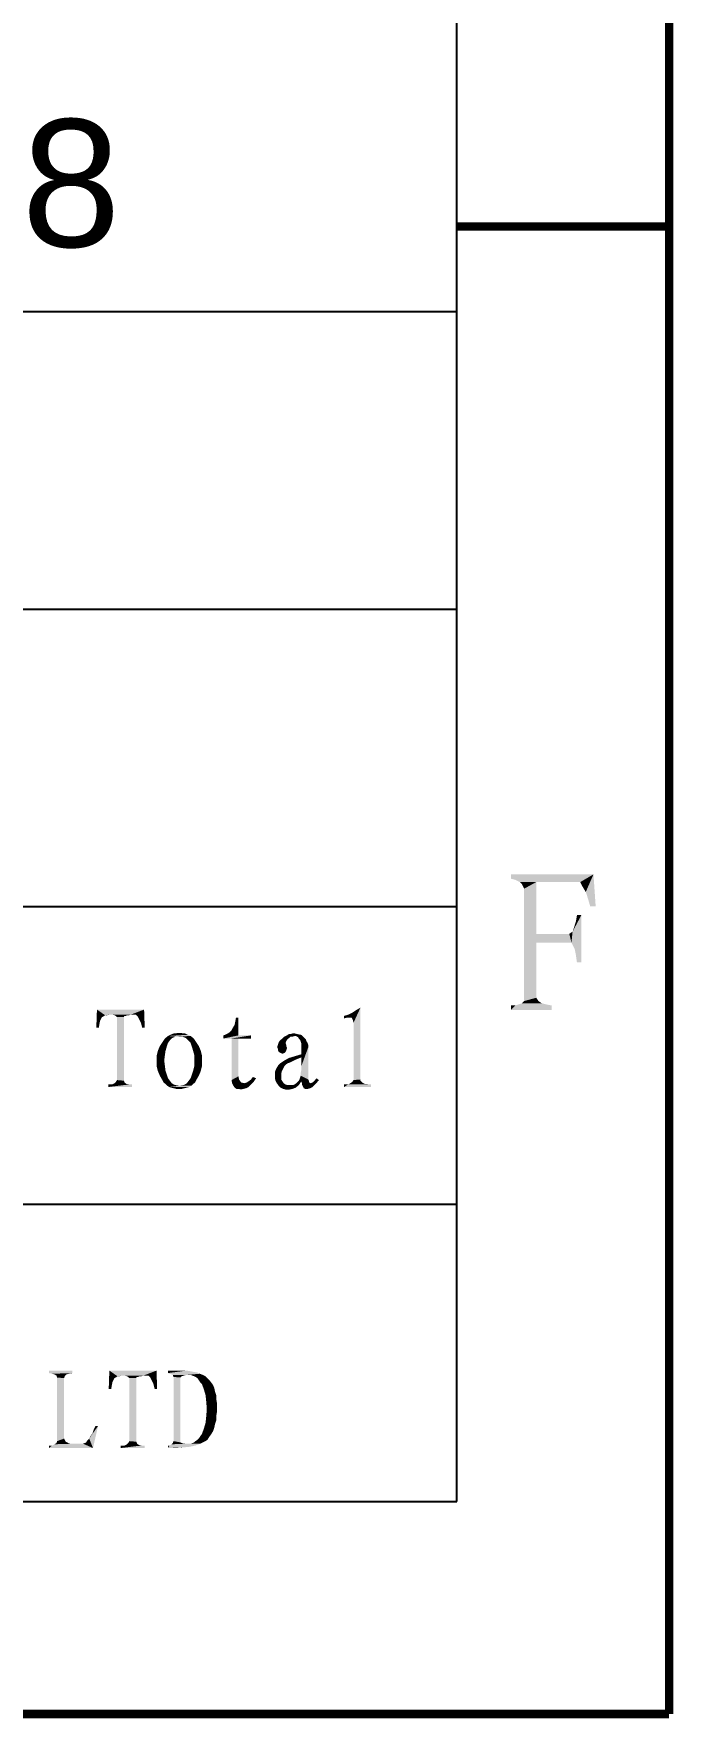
# Model space of a CAD drawing. Header units: millimetres. Extents: x 336 to 634, y 189 to 399.
# Drawn here: x 618.58 to 633.65, y 189.08 to 228.71 of the extents above; entities that cross this region are included whole.
import ezdxf

# ---------------------------------------------------------------- set-up
doc = ezdxf.new("R2010")
doc.units = ezdxf.units.MM

msp = doc.modelspace()

# ---------------------------------------------------------------- linework, layer by layer
at = {"color": 7, "linetype": 'Continuous'}
for p, q in [((628.54993, 194.17685), (628.54993, 394.17685)), ((448.54993, 222.17685), (628.54993, 222.17685)), ((448.54993, 215.17685), (628.54993, 215.17685)), ((448.54993, 208.17685), (628.54993, 208.17685)), ((448.54993, 201.17685), (628.54993, 201.17685)), ((361.54993, 194.17685), (628.54993, 194.17685))]:
    msp.add_line(p, q, dxfattribs=at)
at = {"color": 3, "linetype": 'Continuous', "const_width": 0.2}
for points in [[(633.54993, 189.17685), (633.54993, 399.17685)], [(336.54993, 189.17685), (633.54993, 189.17685)]]:
    msp.add_lwpolyline(points, dxfattribs=at)
at = {"color": 7, "linetype": 'Continuous', "const_width": 0.2}
msp.add_lwpolyline([(628.54993, 224.17685), (633.54993, 224.17685)], dxfattribs=at)
at = {"color": 3, "linetype": 'Continuous'}
for points in [[(631.7684, 208.93453), (629.82395, 208.83082), (629.82395, 208.93453)], [(629.92766, 208.80489), (629.82395, 208.83082), (631.7684, 208.93453)], [(630.03136, 208.75304), (629.92766, 208.80489), (631.7684, 208.93453)], [(630.42025, 208.75304), (630.03136, 208.75304), (631.7684, 208.93453)], [(631.45729, 208.75304), (630.42025, 208.75304), (631.7684, 208.93453)], [(631.50914, 208.64934), (631.45729, 208.75304), (631.7684, 208.93453)], [(631.58691, 208.51971), (631.50914, 208.64934), (631.7684, 208.93453)], [(631.63877, 208.36415), (631.58691, 208.51971), (631.7684, 208.93453)], [(631.69062, 208.18267), (631.63877, 208.36415), (631.7684, 208.93453)], [(631.69062, 208.18267), (631.7684, 208.93453), (631.82025, 208.18267)], [(630.42025, 208.75304), (630.08321, 208.70119), (630.03136, 208.75304)], [(630.13506, 208.59749), (630.08321, 208.70119), (630.42025, 208.75304)], [(630.13506, 208.59749), (630.42025, 208.75304), (630.42025, 207.53452)], [(630.42025, 207.53452), (630.13506, 205.95304), (630.13506, 208.59749)], [(631.24988, 207.32712), (631.2758, 207.58638), (631.48321, 207.97527)], [(631.2758, 207.27527), (631.24988, 207.32712), (631.48321, 207.97527)], [(631.2758, 207.58638), (631.30173, 207.66415), (631.48321, 207.97527)], [(631.32766, 207.17156), (631.2758, 207.27527), (631.48321, 207.97527)], [(631.30173, 207.66415), (631.35358, 207.81971), (631.48321, 207.97527)], [(631.35358, 207.04193), (631.32766, 207.17156), (631.48321, 207.97527)], [(631.48321, 207.97527), (631.35358, 207.81971), (631.37951, 207.97527)], [(631.37951, 206.86045), (631.35358, 207.04193), (631.48321, 207.97527)], [(631.37951, 206.86045), (631.48321, 207.97527), (631.48321, 206.86045)], [(630.42025, 207.53452), (630.42025, 207.32712), (630.13506, 205.95304)], [(630.42025, 207.32712), (630.42025, 206.03082), (630.13506, 205.95304)], [(631.24988, 207.32712), (630.42025, 207.32712), (631.19803, 207.53452)], [(630.42025, 207.53452), (631.19803, 207.53452), (630.42025, 207.32712)], [(631.24988, 207.32712), (631.19803, 207.53452), (631.2758, 207.58638)], [(629.92766, 205.84934), (630.78321, 205.84934), (629.82395, 205.74564)], [(629.92766, 205.84934), (629.82395, 205.74564), (629.82395, 205.84934)], [(629.82395, 205.74564), (630.78321, 205.84934), (630.78321, 205.74564)], [(630.65358, 205.87526), (629.92766, 205.84934), (630.00543, 205.87526)], [(629.92766, 205.84934), (630.65358, 205.87526), (630.78321, 205.84934)], [(630.54988, 205.90119), (630.00543, 205.87526), (630.08321, 205.90119)], [(630.00543, 205.87526), (630.54988, 205.90119), (630.65358, 205.87526)], [(630.4721, 205.95304), (630.08321, 205.90119), (630.13506, 205.95304)], [(630.08321, 205.90119), (630.4721, 205.95304), (630.54988, 205.90119)], [(630.13506, 205.95304), (630.42025, 206.03082), (630.4721, 205.95304)]]:
    msp.add_solid(points, dxfattribs=at)
at = {"color": 7, "linetype": 'Continuous'}
for points in [[(620.18991, 205.57526), (620.05658, 205.32341), (620.07139, 205.75304)], [(620.07139, 205.75304), (621.1825, 205.75304), (620.26398, 205.61971)], [(620.07139, 205.75304), (620.26398, 205.61971), (620.18991, 205.57526)], [(621.1825, 205.75304), (620.36769, 205.63452), (620.26398, 205.61971)], [(620.42695, 205.63452), (620.36769, 205.63452), (621.1825, 205.75304)], [(620.87139, 205.63452), (620.42695, 205.63452), (621.1825, 205.75304)], [(620.93065, 205.63452), (620.87139, 205.63452), (621.1825, 205.75304)], [(620.98991, 205.63452), (620.93065, 205.63452), (621.1825, 205.75304)], [(621.03435, 205.59008), (620.98991, 205.63452), (621.1825, 205.75304)], [(621.06398, 205.53082), (621.03435, 205.59008), (621.1825, 205.75304)], [(621.10843, 205.44193), (621.06398, 205.53082), (621.1825, 205.75304)], [(621.13806, 205.32341), (621.10843, 205.44193), (621.1825, 205.75304)], [(621.13806, 205.32341), (621.1825, 205.75304), (621.19732, 205.32341)], [(625.95287, 205.56045), (626.08621, 205.67897), (626.2788, 205.79749)], [(626.02695, 205.56045), (625.95287, 205.56045), (626.2788, 205.79749)], [(626.07139, 205.56045), (626.02695, 205.56045), (626.2788, 205.79749)], [(626.08621, 205.53082), (626.07139, 205.56045), (626.2788, 205.79749)], [(626.08621, 205.67897), (626.17509, 205.73823), (626.2788, 205.79749)], [(626.10102, 205.50119), (626.08621, 205.53082), (626.2788, 205.79749)], [(626.11584, 205.44193), (626.10102, 205.50119), (626.2788, 205.79749)], [(626.11584, 205.44193), (626.2788, 205.79749), (626.2788, 204.1086)], [(620.18991, 205.57526), (620.17509, 205.54563), (620.05658, 205.32341)], [(620.17509, 205.54563), (620.14547, 205.48638), (620.05658, 205.32341)], [(620.14547, 205.48638), (620.13065, 205.4123), (620.05658, 205.32341)], [(620.05658, 205.32341), (620.13065, 205.4123), (620.11584, 205.32341)], [(620.26398, 205.61971), (620.21954, 205.59008), (620.18991, 205.57526)], [(620.26398, 205.61971), (620.36769, 205.63452), (620.30843, 205.61971)], [(620.87139, 205.63452), (620.48621, 205.61971), (620.42695, 205.63452)], [(620.7825, 205.61971), (620.48621, 205.61971), (620.87139, 205.63452)], [(620.7825, 205.61971), (620.51584, 205.60489), (620.48621, 205.61971)], [(620.72324, 205.60489), (620.51584, 205.60489), (620.7825, 205.61971)], [(620.72324, 205.60489), (620.54547, 205.57526), (620.51584, 205.60489)], [(620.72324, 205.60489), (620.70843, 205.59008), (620.54547, 205.57526)], [(620.54547, 205.57526), (620.70843, 205.59008), (620.70843, 205.57526)], [(620.70843, 205.57526), (620.54547, 204.09378), (620.54547, 205.57526)], [(620.54547, 204.09378), (620.70843, 205.57526), (620.70843, 204.07897)], [(620.72324, 205.60489), (620.7825, 205.61971), (620.75287, 205.60489)], [(620.7825, 205.61971), (620.87139, 205.63452), (620.82695, 205.61971)], [(623.24176, 205.26415), (623.27139, 205.32341), (623.31584, 205.39749)], [(623.40472, 205.14564), (623.24176, 205.26415), (623.31584, 205.39749)], [(623.31584, 205.39749), (623.33065, 205.47156), (623.40472, 205.56045)], [(623.31584, 205.39749), (623.40472, 205.56045), (623.40472, 205.14564)], [(623.40472, 205.56045), (623.33065, 205.47156), (623.34547, 205.56045)], [(625.95287, 205.56045), (625.89361, 205.60489), (625.99732, 205.63452)], [(625.95287, 205.56045), (625.89361, 205.54563), (625.89361, 205.60489)], [(625.95287, 205.56045), (625.99732, 205.63452), (626.08621, 205.67897)], [(626.2788, 204.1086), (626.11584, 204.09378), (626.11584, 205.44193)], [(621.74547, 204.96786), (621.55287, 204.89378), (621.61213, 204.98267)], [(621.55287, 204.89378), (621.74547, 204.96786), (621.71584, 204.87897)], [(621.78991, 205.02712), (621.61213, 204.98267), (621.67139, 205.07156)], [(621.61213, 204.98267), (621.78991, 205.02712), (621.74547, 204.96786)], [(621.92324, 205.116), (621.67139, 205.07156), (621.74547, 205.13082)], [(621.92324, 205.116), (621.84917, 205.08638), (621.67139, 205.07156)], [(621.67139, 205.07156), (621.84917, 205.08638), (621.78991, 205.02712)], [(622.21954, 205.16045), (621.74547, 205.13082), (621.80472, 205.16045)], [(621.74547, 205.13082), (622.21954, 205.16045), (622.2788, 205.13082)], [(621.74547, 205.13082), (622.2788, 205.13082), (621.92324, 205.116)], [(622.14547, 205.19008), (621.80472, 205.16045), (621.8788, 205.19008)], [(621.80472, 205.16045), (622.14547, 205.19008), (622.21954, 205.16045)], [(621.8788, 205.19008), (622.01213, 205.20489), (622.14547, 205.19008)], [(622.01213, 205.116), (621.92324, 205.116), (622.2788, 205.13082)], [(622.08621, 205.116), (622.01213, 205.116), (622.2788, 205.13082)], [(622.16028, 205.08638), (622.08621, 205.116), (622.2788, 205.13082)], [(622.16028, 205.08638), (622.2788, 205.13082), (622.35287, 205.07156)], [(622.35287, 205.07156), (622.21954, 205.02712), (622.16028, 205.08638)], [(622.21954, 205.02712), (622.35287, 205.07156), (622.41213, 204.98267)], [(622.41213, 204.98267), (622.2788, 204.96786), (622.21954, 205.02712)], [(622.2788, 204.96786), (622.41213, 204.98267), (622.47139, 204.89378)], [(622.47139, 204.89378), (622.30843, 204.87897), (622.2788, 204.96786)], [(623.40472, 205.14564), (623.04917, 205.14564), (623.09361, 205.16045)], [(623.40472, 205.14564), (623.70102, 205.14564), (623.04917, 205.07156)], [(623.40472, 205.14564), (623.04917, 205.07156), (623.04917, 205.14564)], [(623.24176, 205.07156), (623.04917, 205.07156), (623.70102, 205.14564)], [(623.40472, 205.14564), (623.09361, 205.16045), (623.15287, 205.19008)], [(623.40472, 205.14564), (623.15287, 205.19008), (623.19732, 205.21971)], [(623.40472, 205.14564), (623.19732, 205.21971), (623.24176, 205.26415)], [(623.40472, 205.07156), (623.24176, 205.07156), (623.70102, 205.14564)], [(623.40472, 205.07156), (623.40472, 204.18267), (623.24176, 204.09378)], [(623.40472, 205.07156), (623.24176, 204.09378), (623.24176, 205.07156)], [(623.40472, 205.07156), (623.70102, 205.14564), (623.70102, 205.07156)], [(624.53065, 204.92341), (624.32324, 204.89378), (624.33806, 204.93823)], [(624.51584, 204.96786), (624.33806, 204.93823), (624.35287, 204.98267)], [(624.33806, 204.93823), (624.51584, 204.96786), (624.53065, 204.92341)], [(624.53065, 205.0123), (624.35287, 204.98267), (624.3825, 205.02712)], [(624.35287, 204.98267), (624.53065, 205.0123), (624.51584, 204.96786)], [(624.57509, 205.07156), (624.3825, 205.02712), (624.44176, 205.07156)], [(624.3825, 205.02712), (624.57509, 205.07156), (624.53065, 205.0123)], [(624.63435, 205.116), (624.60472, 205.08638), (624.44176, 205.07156)], [(624.63435, 205.116), (624.44176, 205.07156), (624.48621, 205.116)], [(624.44176, 205.07156), (624.60472, 205.08638), (624.57509, 205.07156)], [(624.90102, 205.14563), (624.73806, 205.13082), (624.48621, 205.116)], [(624.90102, 205.14563), (624.48621, 205.116), (624.54547, 205.14563)], [(624.63435, 205.116), (624.48621, 205.116), (624.73806, 205.13082)], [(624.79732, 205.17526), (624.87139, 205.16045), (624.54547, 205.14563)], [(624.63435, 205.17526), (624.79732, 205.17526), (624.54547, 205.14563)], [(624.63435, 205.17526), (624.54547, 205.14563), (624.58991, 205.17526)], [(624.54547, 205.14563), (624.87139, 205.16045), (624.90102, 205.14563)], [(624.73806, 205.19008), (624.63435, 205.17526), (624.6788, 205.19008)], [(624.63435, 205.17526), (624.73806, 205.19008), (624.79732, 205.17526)], [(624.63435, 205.116), (624.73806, 205.13082), (624.6788, 205.116)], [(624.76769, 205.13082), (624.73806, 205.13082), (624.90102, 205.14563)], [(624.7825, 205.116), (624.76769, 205.13082), (624.90102, 205.14563)], [(624.7825, 205.116), (624.90102, 205.14563), (624.93065, 205.116)], [(624.93065, 205.116), (624.81213, 205.10119), (624.7825, 205.116)], [(624.81213, 205.10119), (624.93065, 205.116), (624.96028, 205.08638)], [(624.96028, 205.08638), (624.82695, 205.07156), (624.81213, 205.10119)], [(624.82695, 205.07156), (624.96028, 205.08638), (624.98991, 205.05675)], [(624.98991, 205.05675), (624.85658, 205.04193), (624.82695, 205.07156)], [(624.85658, 205.04193), (624.98991, 205.05675), (625.00472, 205.0123)], [(625.00472, 205.0123), (624.87139, 204.99749), (624.85658, 205.04193)], [(624.87139, 204.99749), (625.00472, 205.0123), (625.03435, 204.96786)], [(625.03435, 204.96786), (624.88621, 204.95304), (624.87139, 204.99749)], [(624.88621, 204.95304), (625.03435, 204.96786), (625.04917, 204.92341)], [(625.04917, 204.92341), (624.88621, 204.89378), (624.88621, 204.95304)], [(621.68621, 204.77526), (621.4788, 204.67156), (621.50843, 204.79008)], [(621.4788, 204.67156), (621.68621, 204.77526), (621.67139, 204.67156)], [(621.67139, 204.67156), (621.4788, 204.55304), (621.4788, 204.67156)], [(621.4788, 204.55304), (621.67139, 204.67156), (621.65658, 204.55304)], [(621.65658, 204.55304), (621.67139, 204.43452), (621.4788, 204.41971)], [(621.65658, 204.55304), (621.4788, 204.41971), (621.4788, 204.55304)], [(621.71584, 204.87897), (621.50843, 204.79008), (621.55287, 204.89378)], [(621.50843, 204.79008), (621.71584, 204.87897), (621.68621, 204.77526)], [(622.30843, 204.87897), (622.47139, 204.89378), (622.51584, 204.79008)], [(622.51584, 204.79008), (622.33806, 204.77526), (622.30843, 204.87897)], [(622.36769, 204.67156), (622.33806, 204.77526), (622.51584, 204.79008)], [(622.36769, 204.67156), (622.51584, 204.79008), (622.54547, 204.67156)], [(622.54547, 204.67156), (622.36769, 204.55304), (622.36769, 204.67156)], [(622.36769, 204.55304), (622.54547, 204.67156), (622.54547, 204.55304)], [(622.54547, 204.55304), (622.36769, 204.43452), (622.36769, 204.55304)], [(622.36769, 204.43452), (622.54547, 204.55304), (622.54547, 204.41971)], [(624.32324, 204.89378), (624.53065, 204.92341), (624.53065, 204.89378)], [(624.53065, 204.89378), (624.54547, 204.86415), (624.32324, 204.84934)], [(624.53065, 204.89378), (624.32324, 204.84934), (624.32324, 204.89378)], [(624.32324, 204.84934), (624.54547, 204.86415), (624.54547, 204.83452)], [(624.54547, 204.83452), (624.33806, 204.81971), (624.32324, 204.84934)], [(624.33806, 204.79008), (624.33806, 204.81971), (624.54547, 204.83452)], [(624.33806, 204.79008), (624.54547, 204.83452), (624.53065, 204.79008)], [(624.53065, 204.79008), (624.35287, 204.76045), (624.33806, 204.79008)], [(624.35287, 204.76045), (624.53065, 204.79008), (624.51584, 204.76045)], [(624.51584, 204.76045), (624.39732, 204.73082), (624.35287, 204.76045)], [(624.39732, 204.73082), (624.51584, 204.76045), (624.48621, 204.73082)], [(624.48621, 204.73082), (624.44176, 204.71601), (624.39732, 204.73082)], [(624.6788, 204.53823), (624.39732, 204.49378), (624.48621, 204.55304)], [(624.6788, 204.53823), (624.61954, 204.5086), (624.39732, 204.49378)], [(624.81213, 204.59749), (624.48621, 204.55304), (624.58991, 204.6123)], [(624.81213, 204.59749), (624.73806, 204.56786), (624.48621, 204.55304)], [(624.48621, 204.55304), (624.73806, 204.56786), (624.6788, 204.53823)], [(624.88621, 204.62712), (624.58991, 204.6123), (624.73806, 204.65675)], [(624.58991, 204.6123), (624.88621, 204.62712), (624.81213, 204.59749)], [(624.88621, 204.62712), (624.73806, 204.65675), (624.88621, 204.70119)], [(624.87139, 204.25675), (624.88621, 204.33082), (625.04917, 204.86415)], [(624.87139, 204.19749), (624.87139, 204.25675), (625.04917, 204.86415)], [(624.87139, 204.19749), (625.04917, 204.86415), (625.04917, 204.1086)], [(624.88621, 204.89378), (625.04917, 204.92341), (625.04917, 204.86415)], [(625.04917, 204.86415), (624.88621, 204.70119), (624.88621, 204.89378)], [(624.88621, 204.62712), (624.88621, 204.70119), (625.04917, 204.86415)], [(624.88621, 204.5086), (624.88621, 204.62712), (625.04917, 204.86415)], [(624.88621, 204.41971), (624.88621, 204.5086), (625.04917, 204.86415)], [(624.88621, 204.33082), (624.88621, 204.41971), (625.04917, 204.86415)], [(621.4788, 204.41971), (621.67139, 204.43452), (621.68621, 204.316)], [(621.68621, 204.316), (621.50843, 204.30119), (621.4788, 204.41971)], [(621.50843, 204.30119), (621.68621, 204.316), (621.71584, 204.22712)], [(621.71584, 204.22712), (621.55287, 204.19749), (621.50843, 204.30119)], [(621.55287, 204.19749), (621.71584, 204.22712), (621.74547, 204.13823)], [(621.74547, 204.13823), (621.61213, 204.09378), (621.55287, 204.19749)], [(621.61213, 204.09378), (621.74547, 204.13823), (621.78991, 204.07897)], [(622.41213, 204.09378), (622.23435, 204.07897), (622.2788, 204.13823)], [(622.47139, 204.19749), (622.2788, 204.13823), (622.30843, 204.22712)], [(622.2788, 204.13823), (622.47139, 204.19749), (622.41213, 204.09378)], [(622.51584, 204.30119), (622.30843, 204.22712), (622.33806, 204.316)], [(622.30843, 204.22712), (622.51584, 204.30119), (622.47139, 204.19749)], [(622.54547, 204.41971), (622.33806, 204.316), (622.36769, 204.43452)], [(622.33806, 204.316), (622.54547, 204.41971), (622.51584, 204.30119)], [(623.40472, 204.18267), (623.41954, 204.1086), (623.24176, 204.09378)], [(623.64176, 204.06415), (623.70102, 204.1086), (623.81954, 204.13823)], [(623.64176, 204.06415), (623.81954, 204.13823), (623.76028, 204.04934)], [(623.81954, 204.13823), (623.70102, 204.1086), (623.74547, 204.16786)], [(624.45658, 204.36045), (624.42695, 204.30119), (624.26398, 204.28638)], [(624.45658, 204.36045), (624.26398, 204.28638), (624.29361, 204.36045)], [(624.26398, 204.28638), (624.42695, 204.30119), (624.41213, 204.24193)], [(624.41213, 204.24193), (624.26398, 204.2123), (624.26398, 204.28638)], [(624.26398, 204.2123), (624.41213, 204.24193), (624.41213, 204.16786)], [(624.41213, 204.16786), (624.26398, 204.13823), (624.26398, 204.2123)], [(624.26398, 204.13823), (624.41213, 204.16786), (624.41213, 204.1086)], [(624.41213, 204.1086), (624.2788, 204.07897), (624.26398, 204.13823)], [(624.50102, 204.43452), (624.48621, 204.41971), (624.29361, 204.36045)], [(624.50102, 204.43452), (624.29361, 204.36045), (624.33806, 204.43452)], [(624.29361, 204.36045), (624.48621, 204.41971), (624.45658, 204.36045)], [(624.57509, 204.49378), (624.53065, 204.46415), (624.33806, 204.43452)], [(624.57509, 204.49378), (624.33806, 204.43452), (624.39732, 204.49378)], [(624.33806, 204.43452), (624.53065, 204.46415), (624.50102, 204.43452)], [(624.39732, 204.49378), (624.61954, 204.5086), (624.57509, 204.49378)], [(624.84176, 204.1086), (624.85658, 204.15304), (624.87139, 204.19749)], [(625.04917, 204.1086), (624.84176, 204.1086), (624.87139, 204.19749)], [(625.30102, 204.09378), (625.19732, 204.07897), (625.24176, 204.13823)], [(620.82695, 203.99008), (620.90102, 203.99008), (620.33806, 203.93082)], [(620.42695, 203.99008), (620.82695, 203.99008), (620.33806, 203.93082)], [(620.42695, 203.99008), (620.33806, 203.93082), (620.33806, 203.99008)], [(620.33806, 203.93082), (620.90102, 203.99008), (620.90102, 203.93082)], [(620.76769, 204.00489), (620.42695, 203.99008), (620.48621, 204.01971)], [(620.42695, 203.99008), (620.76769, 204.00489), (620.82695, 203.99008)], [(620.72324, 204.03452), (620.48621, 204.01971), (620.51584, 204.04934)], [(620.48621, 204.01971), (620.72324, 204.03452), (620.76769, 204.00489)], [(620.70843, 204.07897), (620.51584, 204.04934), (620.54547, 204.09378)], [(620.51584, 204.04934), (620.70843, 204.07897), (620.72324, 204.03452)], [(621.78991, 204.07897), (621.64176, 204.03452), (621.61213, 204.09378)], [(621.64176, 204.03452), (621.78991, 204.07897), (621.83435, 204.01971)], [(621.83435, 204.01971), (621.68621, 204.00489), (621.64176, 204.03452)], [(621.68621, 204.00489), (621.83435, 204.01971), (621.8788, 203.99008)], [(621.8788, 203.99008), (621.73065, 203.96045), (621.68621, 204.00489)], [(621.8788, 203.99008), (621.92324, 203.97526), (621.73065, 203.96045)], [(621.73065, 203.96045), (621.92324, 203.97526), (622.01213, 203.96045)], [(622.01213, 203.96045), (621.77509, 203.93082), (621.73065, 203.96045)], [(622.01213, 203.96045), (622.29361, 203.96045), (621.77509, 203.93082)], [(621.77509, 203.93082), (622.29361, 203.96045), (622.24917, 203.93082)], [(622.24917, 203.93082), (621.81954, 203.91601), (621.77509, 203.93082)], [(621.81954, 203.91601), (622.24917, 203.93082), (622.18991, 203.91601)], [(622.18991, 203.91601), (621.8788, 203.90119), (621.81954, 203.91601)], [(621.8788, 203.90119), (622.18991, 203.91601), (622.13065, 203.90119)], [(622.13065, 203.90119), (621.93806, 203.88638), (621.8788, 203.90119)], [(622.01213, 203.88638), (621.93806, 203.88638), (622.13065, 203.90119)], [(622.01213, 203.96045), (622.10102, 203.97526), (622.33806, 204.00489)], [(622.01213, 203.96045), (622.33806, 204.00489), (622.29361, 203.96045)], [(622.01213, 203.88638), (622.13065, 203.90119), (622.07139, 203.88638)], [(622.10102, 203.97526), (622.14547, 203.99008), (622.33806, 204.00489)], [(622.33806, 204.00489), (622.14547, 203.99008), (622.18991, 204.01971)], [(622.3825, 204.03452), (622.18991, 204.01971), (622.23435, 204.07897)], [(622.18991, 204.01971), (622.3825, 204.03452), (622.33806, 204.00489)], [(622.23435, 204.07897), (622.41213, 204.09378), (622.3825, 204.03452)], [(623.24176, 204.09378), (623.41954, 204.1086), (623.44917, 204.06415)], [(623.44917, 204.06415), (623.25658, 204.01971), (623.24176, 204.09378)], [(623.44917, 204.06415), (623.4788, 204.03452), (623.25658, 204.01971)], [(623.25658, 204.01971), (623.4788, 204.03452), (623.53806, 204.01971)], [(623.53806, 204.01971), (623.28621, 203.96045), (623.25658, 204.01971)], [(623.53806, 204.01971), (623.70102, 203.99008), (623.28621, 203.96045)], [(623.28621, 203.96045), (623.70102, 203.99008), (623.64176, 203.93082)], [(623.64176, 203.93082), (623.31584, 203.91601), (623.28621, 203.96045)], [(623.31584, 203.91601), (623.64176, 203.93082), (623.5825, 203.90119)], [(623.5825, 203.90119), (623.36028, 203.88638), (623.31584, 203.91601)], [(623.40472, 203.88638), (623.36028, 203.88638), (623.5825, 203.90119)], [(623.40472, 203.88638), (623.5825, 203.90119), (623.52324, 203.88638)], [(623.52324, 203.88638), (623.46398, 203.87156), (623.40472, 203.88638)], [(623.53806, 204.01971), (623.59732, 204.03452), (623.76028, 204.04934)], [(623.53806, 204.01971), (623.76028, 204.04934), (623.70102, 203.99008)], [(623.76028, 204.04934), (623.59732, 204.03452), (623.64176, 204.06415)], [(624.2788, 204.07897), (624.41213, 204.1086), (624.44176, 204.06415)], [(624.44176, 204.06415), (624.30843, 204.01971), (624.2788, 204.07897)], [(624.30843, 204.01971), (624.44176, 204.06415), (624.47139, 204.01971)], [(624.47139, 204.01971), (624.35287, 203.96045), (624.30843, 204.01971)], [(624.47139, 204.01971), (624.51584, 203.99008), (624.35287, 203.96045)], [(624.51584, 203.99008), (624.56028, 203.97526), (624.35287, 203.96045)], [(624.69361, 203.97526), (624.82695, 203.97526), (624.35287, 203.96045)], [(624.64917, 203.97526), (624.69361, 203.97526), (624.35287, 203.96045)], [(624.60472, 203.97526), (624.64917, 203.97526), (624.35287, 203.96045)], [(624.56028, 203.97526), (624.60472, 203.97526), (624.35287, 203.96045)], [(624.39732, 203.91601), (624.35287, 203.96045), (624.82695, 203.97526)], [(624.39732, 203.91601), (624.82695, 203.97526), (624.75287, 203.91601)], [(624.75287, 203.91601), (624.45658, 203.88638), (624.39732, 203.91601)], [(624.45658, 203.88638), (624.75287, 203.91601), (624.6788, 203.88638)], [(624.6788, 203.88638), (624.51584, 203.87156), (624.45658, 203.88638)], [(624.51584, 203.87156), (624.6788, 203.88638), (624.60472, 203.87156)], [(624.69361, 203.97526), (624.72324, 203.99008), (624.88621, 204.06415)], [(624.69361, 203.97526), (624.88621, 204.06415), (624.82695, 203.97526)], [(624.72324, 203.99008), (624.76769, 204.01971), (624.88621, 204.06415)], [(624.76769, 204.01971), (624.79732, 204.04934), (624.88621, 204.06415)], [(624.88621, 204.06415), (624.79732, 204.04934), (624.82695, 204.07897)], [(625.04917, 204.1086), (624.82695, 204.07897), (624.84176, 204.1086)], [(624.82695, 204.07897), (625.04917, 204.1086), (625.06398, 204.07897)], [(624.82695, 204.07897), (625.06398, 204.07897), (624.88621, 204.06415)], [(624.88621, 204.06415), (625.06398, 204.07897), (625.06398, 204.04934)], [(625.06398, 204.04934), (624.90102, 204.01971), (624.88621, 204.06415)], [(625.06398, 204.04934), (625.0788, 204.03452), (624.90102, 204.01971)], [(624.90102, 204.01971), (625.0788, 204.03452), (625.10843, 204.01971)], [(625.10843, 204.01971), (625.22695, 204.00489), (624.90102, 203.99008)], [(625.10843, 204.01971), (624.90102, 203.99008), (624.90102, 204.01971)], [(624.91584, 203.96045), (624.90102, 203.99008), (625.22695, 204.00489)], [(624.93065, 203.93082), (624.91584, 203.96045), (625.22695, 204.00489)], [(624.93065, 203.93082), (625.22695, 204.00489), (625.15287, 203.93082)], [(625.15287, 203.93082), (624.94547, 203.90119), (624.93065, 203.93082)], [(624.94547, 203.90119), (625.15287, 203.93082), (625.09361, 203.90119)], [(625.09361, 203.90119), (624.97509, 203.88638), (624.94547, 203.90119)], [(625.00472, 203.88638), (624.97509, 203.88638), (625.09361, 203.90119)], [(625.00472, 203.88638), (625.09361, 203.90119), (625.03435, 203.88638)], [(625.10843, 204.01971), (625.13806, 204.03452), (625.30102, 204.09378)], [(625.10843, 204.01971), (625.30102, 204.09378), (625.22695, 204.00489)], [(625.13806, 204.03452), (625.16769, 204.04934), (625.30102, 204.09378)], [(625.16769, 204.04934), (625.19732, 204.07897), (625.30102, 204.09378)], [(626.47139, 203.99008), (626.53065, 203.99008), (625.89361, 203.93082)], [(625.9825, 203.99008), (626.47139, 203.99008), (625.89361, 203.93082)], [(625.9825, 203.99008), (625.89361, 203.93082), (625.89361, 203.99008)], [(625.89361, 203.93082), (626.53065, 203.99008), (626.53065, 203.93082)], [(626.35287, 204.01971), (626.3825, 204.00489), (625.9825, 203.99008)], [(626.35287, 204.01971), (625.9825, 203.99008), (626.04176, 204.01971)], [(626.3825, 204.00489), (626.42695, 204.00489), (625.9825, 203.99008)], [(625.9825, 203.99008), (626.42695, 204.00489), (626.47139, 203.99008)], [(626.32324, 204.03452), (626.04176, 204.01971), (626.08621, 204.04934)], [(626.04176, 204.01971), (626.32324, 204.03452), (626.35287, 204.01971)], [(626.2788, 204.07897), (626.08621, 204.04934), (626.11584, 204.09378)], [(626.2788, 204.07897), (626.29361, 204.06415), (626.08621, 204.04934)], [(626.08621, 204.04934), (626.29361, 204.06415), (626.32324, 204.03452)], [(626.11584, 204.09378), (626.2788, 204.1086), (626.2788, 204.07897)], [(619.48983, 197.25809), (618.94168, 197.19883), (618.94168, 197.25809)], [(618.94168, 197.19883), (619.48983, 197.25809), (619.48983, 197.19883)], [(619.48983, 197.19883), (619.01575, 197.18402), (618.94168, 197.19883)], [(619.01575, 197.18402), (619.48983, 197.19883), (619.41575, 197.18402)], [(619.41575, 197.18402), (619.07501, 197.1692), (619.01575, 197.18402)], [(619.07501, 197.1692), (619.41575, 197.18402), (619.35649, 197.1692)], [(619.35649, 197.1692), (619.11945, 197.13957), (619.07501, 197.1692)], [(619.11945, 197.13957), (619.35649, 197.1692), (619.31205, 197.12476)], [(619.31205, 197.12476), (619.13427, 197.09513), (619.11945, 197.13957)], [(619.13427, 197.09513), (619.31205, 197.12476), (619.29723, 197.08031)], [(619.29723, 197.08031), (619.13427, 195.59883), (619.13427, 197.09513)], [(619.29723, 197.08031), (619.29723, 195.65809), (619.13427, 195.59883)], [(620.48242, 197.08031), (620.34908, 196.82846), (620.3639, 197.25809)], [(620.48242, 197.08031), (620.4676, 197.05068), (620.34908, 196.82846)], [(620.4676, 197.05068), (620.43797, 196.99143), (620.34908, 196.82846)], [(620.3639, 197.25809), (621.47501, 197.25809), (620.55649, 197.12476)], [(620.3639, 197.25809), (620.55649, 197.12476), (620.48242, 197.08031)], [(620.55649, 197.12476), (620.51205, 197.09513), (620.48242, 197.08031)], [(621.47501, 197.25809), (620.6602, 197.13957), (620.55649, 197.12476)], [(620.55649, 197.12476), (620.6602, 197.13957), (620.60094, 197.12476)], [(620.71945, 197.13957), (620.6602, 197.13957), (621.47501, 197.25809)], [(621.1639, 197.13957), (620.71945, 197.13957), (621.47501, 197.25809)], [(621.1639, 197.13957), (620.77871, 197.12476), (620.71945, 197.13957)], [(621.07501, 197.12476), (620.77871, 197.12476), (621.1639, 197.13957)], [(621.07501, 197.12476), (620.80834, 197.10994), (620.77871, 197.12476)], [(621.01575, 197.10994), (620.80834, 197.10994), (621.07501, 197.12476)], [(621.01575, 197.10994), (620.83797, 197.08031), (620.80834, 197.10994)], [(621.01575, 197.10994), (621.00094, 197.09513), (620.83797, 197.08031)], [(620.83797, 197.08031), (621.00094, 197.09513), (621.00094, 197.08031)], [(621.00094, 197.08031), (620.83797, 195.59883), (620.83797, 197.08031)], [(620.83797, 195.59883), (621.00094, 197.08031), (621.00094, 195.58402)], [(621.01575, 197.10994), (621.07501, 197.12476), (621.04538, 197.10994)], [(621.07501, 197.12476), (621.1639, 197.13957), (621.11945, 197.12476)], [(621.22316, 197.13957), (621.1639, 197.13957), (621.47501, 197.25809)], [(621.28242, 197.13957), (621.22316, 197.13957), (621.47501, 197.25809)], [(621.32686, 197.09513), (621.28242, 197.13957), (621.47501, 197.25809)], [(621.35649, 197.03587), (621.32686, 197.09513), (621.47501, 197.25809)], [(621.40094, 196.94698), (621.35649, 197.03587), (621.47501, 197.25809)], [(621.43057, 196.82846), (621.40094, 196.94698), (621.47501, 197.25809)], [(621.43057, 196.82846), (621.47501, 197.25809), (621.48983, 196.82846)], [(622.18612, 197.25809), (622.27501, 197.24328), (621.74168, 197.19883)], [(622.18612, 197.25809), (621.74168, 197.19883), (621.74168, 197.25809)], [(622.27501, 197.24328), (622.34908, 197.22846), (621.74168, 197.19883)], [(622.34908, 197.22846), (622.43797, 197.21365), (621.74168, 197.19883)], [(621.78612, 197.18402), (621.74168, 197.19883), (622.43797, 197.21365)], [(621.78612, 197.18402), (622.43797, 197.21365), (622.49723, 197.18402)], [(622.49723, 197.18402), (621.83057, 197.1692), (621.78612, 197.18402)], [(621.8602, 197.15439), (621.83057, 197.1692), (622.49723, 197.18402)], [(622.17131, 197.15439), (621.8602, 197.15439), (622.49723, 197.18402)], [(622.17131, 197.15439), (621.87501, 197.10994), (621.8602, 197.15439)], [(622.17131, 197.15439), (622.11205, 197.13957), (621.87501, 197.10994)], [(622.11205, 197.13957), (622.0676, 197.12476), (621.87501, 197.10994)], [(621.87501, 197.10994), (622.0676, 197.12476), (622.03797, 197.09513)], [(622.03797, 197.09513), (621.87501, 195.59883), (621.87501, 197.10994)], [(621.87501, 195.59883), (622.03797, 197.09513), (622.03797, 195.5692)], [(622.24538, 197.15439), (622.17131, 197.15439), (622.49723, 197.18402)], [(622.28983, 197.15439), (622.24538, 197.15439), (622.49723, 197.18402)], [(622.28983, 197.15439), (622.49723, 197.18402), (622.57131, 197.15439)], [(622.57131, 197.15439), (622.31945, 197.13957), (622.28983, 197.15439)], [(622.3639, 197.12476), (622.31945, 197.13957), (622.57131, 197.15439)], [(622.3639, 197.12476), (622.57131, 197.15439), (622.63057, 197.12476)], [(622.63057, 197.12476), (622.39353, 197.10994), (622.3639, 197.12476)], [(622.43797, 197.08031), (622.39353, 197.10994), (622.63057, 197.12476)], [(622.43797, 197.08031), (622.63057, 197.12476), (622.67501, 197.08031)], [(622.67501, 197.08031), (622.4676, 197.03587), (622.43797, 197.08031)], [(622.4676, 197.03587), (622.67501, 197.08031), (622.71945, 197.03587)], [(622.71945, 197.03587), (622.49723, 196.99143), (622.4676, 197.03587)], [(622.49723, 196.99143), (622.71945, 197.03587), (622.7639, 196.97661)], [(620.43797, 196.99143), (620.42316, 196.91735), (620.34908, 196.82846)], [(620.34908, 196.82846), (620.42316, 196.91735), (620.40834, 196.82846)], [(622.7639, 196.97661), (622.54168, 196.94698), (622.49723, 196.99143)], [(622.54168, 196.94698), (622.7639, 196.97661), (622.80834, 196.91735)], [(622.80834, 196.91735), (622.58612, 196.82846), (622.54168, 196.94698)], [(622.80834, 196.91735), (622.83797, 196.84328), (622.58612, 196.82846)], [(622.58612, 196.82846), (622.83797, 196.84328), (622.85279, 196.7692)], [(622.85279, 196.7692), (622.63057, 196.68031), (622.58612, 196.82846)], [(622.63057, 196.68031), (622.85279, 196.7692), (622.88242, 196.68031)], [(622.88242, 196.68031), (622.64538, 196.53217), (622.63057, 196.68031)], [(622.88242, 196.68031), (622.88242, 196.59143), (622.64538, 196.53217)], [(622.64538, 196.53217), (622.88242, 196.59143), (622.89723, 196.50254)], [(622.89723, 196.50254), (622.6602, 196.35439), (622.64538, 196.53217)], [(622.89723, 196.28031), (622.64538, 196.17661), (622.6602, 196.35439)], [(622.89723, 196.28031), (622.88242, 196.19143), (622.64538, 196.17661)], [(622.89723, 196.50254), (622.89723, 196.39883), (622.6602, 196.35439)], [(622.6602, 196.35439), (622.89723, 196.39883), (622.89723, 196.28031)], [(619.88983, 195.65809), (619.91945, 195.71735), (620.09723, 195.95439)], [(619.88983, 195.65809), (620.09723, 195.95439), (619.97871, 195.43587)], [(619.91945, 195.71735), (619.9639, 195.77661), (620.09723, 195.95439)], [(619.9639, 195.77661), (619.99353, 195.8655), (620.09723, 195.95439)], [(620.09723, 195.95439), (619.99353, 195.8655), (620.03797, 195.95439)], [(622.80834, 195.83587), (622.54168, 195.76179), (622.58612, 195.88031)], [(622.54168, 195.76179), (622.80834, 195.83587), (622.7639, 195.76179)], [(622.85279, 195.99883), (622.58612, 195.88031), (622.63057, 196.02846)], [(622.85279, 195.99883), (622.83797, 195.92476), (622.58612, 195.88031)], [(622.58612, 195.88031), (622.83797, 195.92476), (622.80834, 195.83587)], [(622.88242, 196.08772), (622.63057, 196.02846), (622.64538, 196.17661)], [(622.63057, 196.02846), (622.88242, 196.08772), (622.85279, 195.99883)], [(622.64538, 196.17661), (622.88242, 196.19143), (622.88242, 196.08772)], [(618.94168, 195.43587), (619.01575, 195.49513), (619.74168, 195.53957)], [(619.97871, 195.43587), (618.94168, 195.43587), (619.74168, 195.53957)], [(619.01575, 195.49513), (618.94168, 195.43587), (618.94168, 195.49513)], [(619.01575, 195.49513), (619.07501, 195.52476), (619.74168, 195.53957)], [(619.40094, 195.55439), (619.44538, 195.53957), (619.07501, 195.52476)], [(619.40094, 195.55439), (619.07501, 195.52476), (619.11945, 195.55439)], [(619.53427, 195.53957), (619.74168, 195.53957), (619.07501, 195.52476)], [(619.48983, 195.53957), (619.53427, 195.53957), (619.07501, 195.52476)], [(619.44538, 195.53957), (619.48983, 195.53957), (619.07501, 195.52476)], [(619.32686, 195.59883), (619.34168, 195.58402), (619.11945, 195.55439)], [(619.32686, 195.59883), (619.11945, 195.55439), (619.13427, 195.59883)], [(619.34168, 195.58402), (619.37131, 195.5692), (619.11945, 195.55439)], [(619.11945, 195.55439), (619.37131, 195.5692), (619.40094, 195.55439)], [(619.29723, 195.65809), (619.31205, 195.62846), (619.13427, 195.59883)], [(619.13427, 195.59883), (619.31205, 195.62846), (619.32686, 195.59883)], [(619.97871, 195.43587), (619.74168, 195.53957), (619.78612, 195.55439)], [(619.97871, 195.43587), (619.78612, 195.55439), (619.81575, 195.5692)], [(619.81575, 195.5692), (619.84538, 195.61365), (619.88983, 195.65809)], [(619.97871, 195.43587), (619.81575, 195.5692), (619.88983, 195.65809)], [(621.11945, 195.49513), (621.19353, 195.49513), (620.63057, 195.43587)], [(620.71945, 195.49513), (621.11945, 195.49513), (620.63057, 195.43587)], [(620.71945, 195.49513), (620.63057, 195.43587), (620.63057, 195.49513)], [(620.63057, 195.43587), (621.19353, 195.49513), (621.19353, 195.43587)], [(621.0602, 195.50994), (620.71945, 195.49513), (620.77871, 195.52476)], [(620.71945, 195.49513), (621.0602, 195.50994), (621.11945, 195.49513)], [(621.01575, 195.53957), (620.77871, 195.52476), (620.80834, 195.55439)], [(620.77871, 195.52476), (621.01575, 195.53957), (621.0602, 195.50994)], [(621.00094, 195.58402), (620.80834, 195.55439), (620.83797, 195.59883)], [(620.80834, 195.55439), (621.00094, 195.58402), (621.01575, 195.53957)], [(622.39353, 195.49513), (622.2602, 195.4655), (621.74168, 195.43587)], [(621.78612, 195.49513), (622.39353, 195.49513), (621.74168, 195.43587)], [(621.78612, 195.49513), (621.74168, 195.43587), (621.74168, 195.49513)], [(622.2602, 195.4655), (622.09723, 195.45068), (621.74168, 195.43587)], [(621.74168, 195.43587), (622.09723, 195.45068), (621.93427, 195.43587)], [(621.78612, 195.49513), (621.83057, 195.52476), (622.51205, 195.53957)], [(621.78612, 195.49513), (622.51205, 195.53957), (622.39353, 195.49513)], [(622.0676, 195.55439), (622.11205, 195.53957), (621.83057, 195.52476)], [(622.0676, 195.55439), (621.83057, 195.52476), (621.8602, 195.55439)], [(622.28983, 195.53957), (622.51205, 195.53957), (621.83057, 195.52476)], [(622.24538, 195.53957), (622.28983, 195.53957), (621.83057, 195.52476)], [(622.17131, 195.53957), (622.24538, 195.53957), (621.83057, 195.52476)], [(622.11205, 195.53957), (622.17131, 195.53957), (621.83057, 195.52476)], [(622.03797, 195.5692), (621.8602, 195.55439), (621.87501, 195.59883)], [(621.8602, 195.55439), (622.03797, 195.5692), (622.0676, 195.55439)], [(622.28983, 195.53957), (622.31945, 195.55439), (622.60094, 195.58402)], [(622.28983, 195.53957), (622.60094, 195.58402), (622.51205, 195.53957)], [(622.31945, 195.55439), (622.3639, 195.5692), (622.60094, 195.58402)], [(622.60094, 195.58402), (622.3639, 195.5692), (622.39353, 195.59883)], [(622.67501, 195.62846), (622.39353, 195.59883), (622.43797, 195.62846)], [(622.39353, 195.59883), (622.67501, 195.62846), (622.60094, 195.58402)], [(622.43797, 195.62846), (622.4676, 195.65809), (622.71945, 195.70254)], [(622.43797, 195.62846), (622.71945, 195.70254), (622.67501, 195.62846)], [(622.71945, 195.70254), (622.4676, 195.65809), (622.49723, 195.70254)], [(622.7639, 195.76179), (622.49723, 195.70254), (622.54168, 195.76179)], [(622.49723, 195.70254), (622.7639, 195.76179), (622.71945, 195.70254)]]:
    msp.add_solid(points, dxfattribs=at)

# ---------------------------------------------------------------- texts
at = {"lineweight": 0, "insert": (579.74766, 226.69916), "char_height": 3, "width": 77.9898824, "attachment_point": 1}
msp.add_mtext('{\\fArial|b0|i0|c0|p32;\\C5;^IGC6800-XC-08}', dxfattribs=at)

doc.saveas('drawing.dxf')
